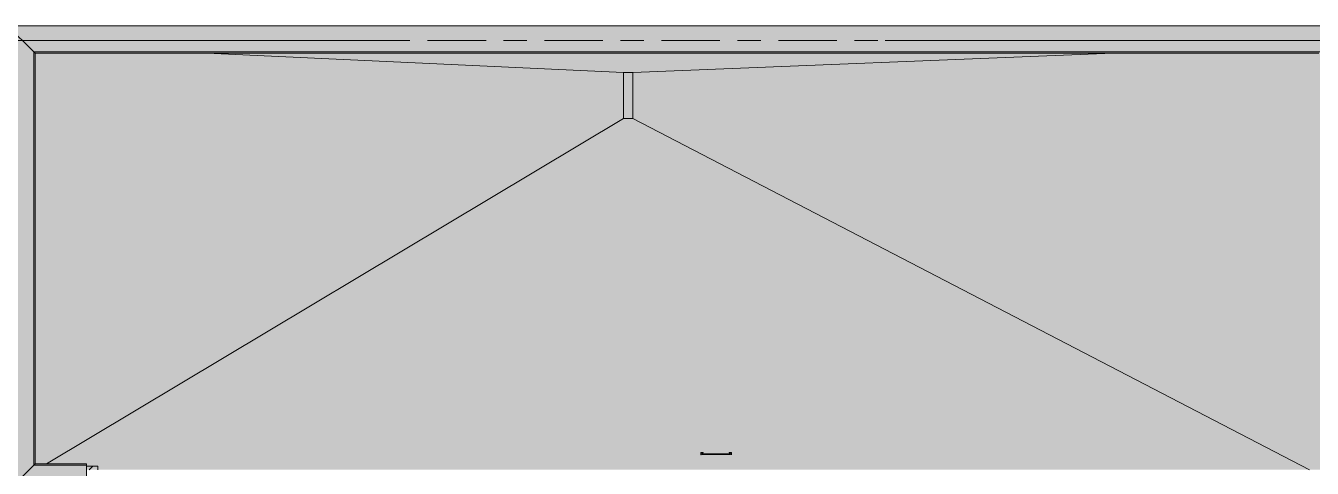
# Model space of a CAD drawing. Header units: millimetres. Extents: x 81382 to 274816, y -8553 to 29000.
# Drawn here: x 145888 to 180806, y 15398 to 27400 of the extents above; entities that cross this region are included whole.
import ezdxf

# ---------------------------------------------------------------- set-up
doc = ezdxf.new("R2010")
doc.units = ezdxf.units.MM
doc.linetypes.add('Осевая', pattern=[3175, 635, -476.25, 1587.5, -476.25])
for name, color, linetype, lineweight in [('A-DETL-2', 7, 'Continuous', 5), ('A-GENM', 7, 'Continuous', 5), ('I-WALL-2', 7, 'Continuous', 5), ('Оси', 7, 'Continuous', 9), ('Оси-2', 7, 'Осевая', 9)]:
    doc.layers.add(name, color=color, linetype=linetype, lineweight=lineweight)
doc.layers.add('A-DETL-GENF-2', color=7, linetype='Continuous', lineweight=9, true_color=0xc0c0c0, transparency=0.4)
for name, color, linetype, lineweight, true_color in [('A-FLOR-1', 7, 'Continuous', 5, 0xb7b7b7), ('A-GENM-1', 7, 'Continuous', 5, 0x737373), ('I-WALL-3', 7, 'Continuous', 5, 0x737373)]:
    doc.layers.add(name, color=color, linetype=linetype, lineweight=lineweight, true_color=true_color)

# ---------------------------------------------------------------- blocks, each defined once
blk = doc.blocks.new('парапет1 - парапет-18629556-3_6_3_птичка')
at = {"layer": 'A-GENM'}
blk.add_line((-2411, 27400), (33928, 27400), dxfattribs=at)
at = {"layer": 'A-GENM-1'}
for p, q in [((-2409, 27398), (-1702, 26691)), ((33219, 26691), (-1702, 26691)), ((-1702, 26691), (-1666, 26655)), ((-1702, 26691), (-1702, 15482)), ((-1665, 26654), (33182, 26654)), ((-1665, 15519), (-1665, 26654)), ((-2409, 14775), (-1702, 15482)), ((-1702, 15482), (-1666, 15518)), ((-1702, 15482), (-268, 15482)), ((-268, 15519), (-1665, 15519)), ((-268, 15519), (-268, 15518)), ((-268, 15518), (-268, 15482)), ((-268, 15482), (-268, 14775))]:
    blk.add_line(p, q, dxfattribs=at)
for points in [[(-1666, 26655), (-1665, 26654), (-1665, 26654), (-1665, 26654), (-1665, 26654)], [(-1666, 15518), (-1665, 15519), (-1665, 15519), (-1665, 15519), (-1665, 15519)]]:
    blk.add_open_spline(points, degree=3, dxfattribs=at)
blk = doc.blocks.new('ОМ_Арматурный стержень_Форма 1 - ОМ_Арматурный стержень_Форма 1-22194821-3_6_3_птичка')
at = {"layer": 'A-GENM-1'}
for p, q in [((17206, 15793), (16438, 15793)), ((16438, 15784), (16438, 15793)), ((16438, 15775), (16438, 15784)), ((16438, 15775), (17206, 15775)), ((17206, 15793), (17206, 15784)), ((17206, 15784), (17206, 15775))]:
    blk.add_line(p, q, dxfattribs=at)
blk = doc.blocks.new('ОМ_Уголок_ГОСТ 8509-93 - ОМ_Уголок_ГОСТ 8509-93-22194824-3_6_3_птичка')
at = {"layer": 'A-GENM-1'}
for p, q in [((16404, 15821), (16404, 15758)), ((16467, 15821), (16404, 15821)), ((16404, 15758), (16410, 15758)), ((16410, 15758), (16410, 15815)), ((16410, 15815), (16467, 15815)), ((16467, 15815), (16467, 15821))]:
    blk.add_line(p, q, dxfattribs=at)
blk = doc.blocks.new('ОМ_Уголок_ГОСТ 8509-93 - ОМ_Уголок_ГОСТ 8509-93-V133-3_6_3_птичка')
at = {"layer": 'A-GENM-1'}
for p, q in [((17240, 15821), (17177, 15821)), ((17177, 15821), (17177, 15815)), ((17177, 15815), (17234, 15815)), ((17234, 15815), (17234, 15758)), ((17234, 15758), (17240, 15758)), ((17240, 15758), (17240, 15821))]:
    blk.add_line(p, q, dxfattribs=at)

msp = doc.modelspace()

# ---------------------------------------------------------------- hatches: boundary and pattern name
at = {"layer": 'A-DETL-GENF-2'}
msp.add_hatch(color=256, dxfattribs=at).paths.add_polyline_path([(146758.2, 14774.9), (147538.5, 14774.9), (147538.5, 15358), (186566.5, 15358), (186566.5, 23888.3), (181734.6, 23888.3), (181734.6, 27398.1), (145397.4, 27398.1), (145397.4, 14774.9), (145842.9, 14774.9)])
at = {"layer": 'I-WALL-2'}
h = msp.add_hatch(dxfattribs=at)
h.set_pattern_fill('FP_67', color=256, style=0, pattern_type=2)
h.set_pattern_definition([(45, (147806.5, 0), (-353.553, 353.553), []), (135, (147806.5, 0), (-353.553, -353.553), [])])
h.paths.add_polyline_path([(147846.5, 15358), (147846.5, 15450), (147538.5, 15445.5), (147538.5, 15358), (147673.5, 15358)])

# ---------------------------------------------------------------- linework, layer by layer
at = {"layer": 'A-DETL-2'}
msp.add_line((181734.6, 27398.1), (145397.4, 27398.1), dxfattribs=at)
at = {"layer": 'A-FLOR-1'}
for p, q in [((162116.5, 26130), (150806.8, 26653.6)), ((175402.9, 26653.6), (162366.5, 26130)), ((162116.5, 24880), (162116.5, 26130)), ((162366.5, 26130), (162116.5, 26130)), ((162366.5, 26130), (162366.5, 24880)), ((146448.4, 15518.4), (162116.5, 24880)), ((162366.5, 24880), (162116.5, 24880)), ((180734.7, 15358), (162366.5, 24880))]:
    msp.add_line(p, q, dxfattribs=at)
at = {"layer": 'I-WALL-3'}
for p, q in [((147846.5, 15450), (147538.5, 15450)), ((147846.5, 15358), (147846.5, 15450))]:
    msp.add_line(p, q, dxfattribs=at)
at = {"layer": 'Оси'}
for p, q in [((143182.2, 27000), (155682.2, 27000)), ((169216.5, 27000), (181716.5, 27000))]:
    msp.add_line(p, q, dxfattribs=at)
at = {"layer": 'Оси-2'}
msp.add_line((155682.2, 27000), (169216.5, 27000), dxfattribs=at)

# ---------------------------------------------------------------- block references
at = {"layer": 'A-GENM'}
msp.add_blockref('парапет1 - парапет-18629556-3_6_3_птичка', (147806.5, 0), dxfattribs=at)
at = {"layer": 'A-GENM-1'}
for name in ['ОМ_Уголок_ГОСТ 8509-93 - ОМ_Уголок_ГОСТ 8509-93-22194824-3_6_3_птичка', 'ОМ_Арматурный стержень_Форма 1 - ОМ_Арматурный стержень_Форма 1-22194821-3_6_3_птичка', 'ОМ_Уголок_ГОСТ 8509-93 - ОМ_Уголок_ГОСТ 8509-93-V133-3_6_3_птичка']:
    msp.add_blockref(name, (147806.5, 0), dxfattribs=at)

doc.saveas('drawing.dxf')
